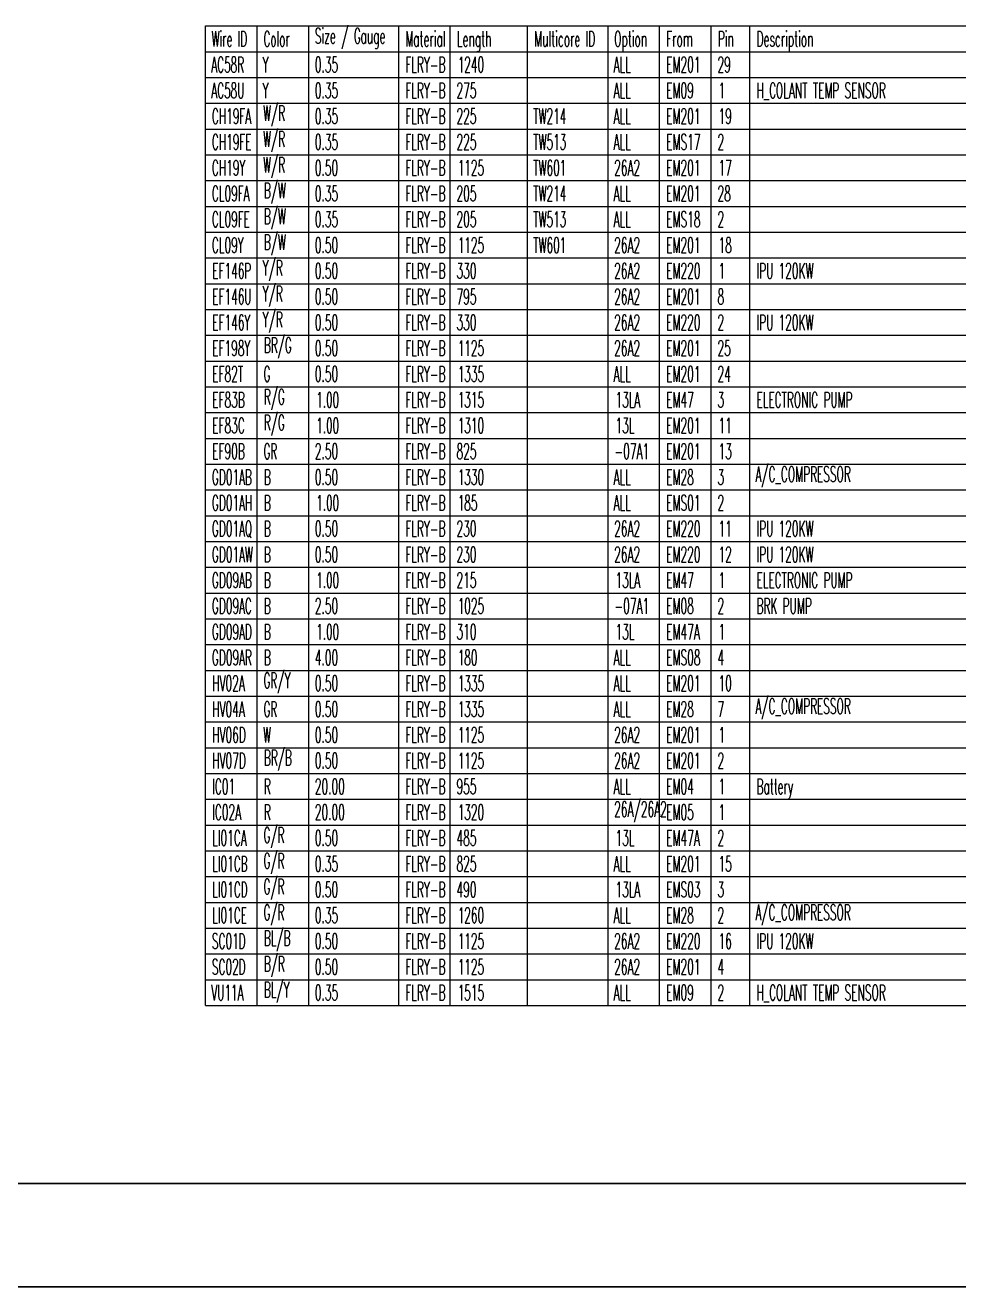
# Model space of a CAD drawing. Header units: inches. Extents: x 47316 to 59086, y 3141 to 11743.
# Drawn here: x 50552 to 50733, y 10740.2 to 10984.9 of the extents above; entities that cross this region are included whole.
import ezdxf

# ---------------------------------------------------------------- set-up
doc = ezdxf.new("R2010")
doc.units = ezdxf.units.IN
doc.header["$MEASUREMENT"] = 0
doc.styles.add('样式 100', font='SimSun.ttf', dxfattribs={"width": 0.7, "height": 3.5})

msp = doc.modelspace()

# ---------------------------------------------------------------- linework, layer by layer
at = {"color": 102, "linetype": 'Continuous', "lineweight": 15}
for p, q in [((50586.95, 10794.79), (50586.95, 10984.79)), ((50586.95, 10984.79), (50913.8, 10984.79)), ((50596.95, 10794.79), (50596.95, 10984.79)), ((50606.95, 10794.79), (50606.95, 10984.79)), ((50624.42, 10794.79), (50624.42, 10984.79)), ((50634.42, 10794.79), (50634.42, 10984.79)), ((50649.42, 10794.79), (50649.42, 10984.79)), ((50665.02, 10794.79), (50665.02, 10984.79)), ((50675.02, 10794.79), (50675.02, 10984.79)), ((50685.02, 10794.79), (50685.02, 10984.79)), ((50692.52, 10794.79), (50692.52, 10984.79)), ((50586.95, 10979.79), (50913.8, 10979.79)), ((50586.95, 10974.79), (50913.8, 10974.79)), ((50586.95, 10969.79), (50913.8, 10969.79)), ((50586.95, 10964.79), (50913.8, 10964.79)), ((50586.95, 10959.79), (50913.8, 10959.79)), ((50586.95, 10954.79), (50913.8, 10954.79)), ((50586.95, 10949.79), (50913.8, 10949.79)), ((50586.95, 10944.79), (50913.8, 10944.79)), ((50586.95, 10939.79), (50913.8, 10939.79)), ((50586.95, 10934.79), (50913.8, 10934.79)), ((50586.95, 10929.79), (50913.8, 10929.79)), ((50586.95, 10924.79), (50913.8, 10924.79)), ((50586.95, 10919.79), (50913.8, 10919.79)), ((50586.95, 10914.79), (50913.8, 10914.79)), ((50586.95, 10909.79), (50913.8, 10909.79)), ((50586.95, 10904.79), (50913.8, 10904.79)), ((50586.95, 10899.79), (50913.8, 10899.79)), ((50586.95, 10894.79), (50913.8, 10894.79)), ((50586.95, 10889.79), (50913.8, 10889.79)), ((50586.95, 10884.79), (50913.8, 10884.79)), ((50586.95, 10879.79), (50913.8, 10879.79)), ((50586.95, 10874.79), (50913.8, 10874.79)), ((50586.95, 10869.79), (50913.8, 10869.79)), ((50586.95, 10864.79), (50913.8, 10864.79)), ((50586.95, 10859.79), (50913.8, 10859.79)), ((50586.95, 10854.79), (50913.8, 10854.79)), ((50586.95, 10849.79), (50913.8, 10849.79)), ((50586.95, 10844.79), (50913.8, 10844.79)), ((50586.95, 10839.79), (50913.8, 10839.79)), ((50586.95, 10834.79), (50913.8, 10834.79)), ((50586.95, 10829.79), (50913.8, 10829.79)), ((50586.95, 10824.79), (50913.8, 10824.79)), ((50586.95, 10819.79), (50913.8, 10819.79)), ((50586.95, 10814.79), (50913.8, 10814.79)), ((50586.95, 10809.79), (50913.8, 10809.79)), ((50586.95, 10804.79), (50913.8, 10804.79)), ((50586.95, 10799.79), (50913.8, 10799.79)), ((50586.95, 10794.79), (50913.8, 10794.79))]:
    msp.add_line(p, q, dxfattribs=at)
at = {"color": 0, "lineweight": -3}
for p, q in [((50267.93, 10760.24), (52010.93, 10760.24)), ((50247.93, 10740.24), (52030.93, 10740.24))]:
    msp.add_line(p, q, dxfattribs=at)

# ---------------------------------------------------------------- texts
at = {"color": 140, "linetype": 'Continuous', "lineweight": 15, "char_height": 3, "attachment_point": 1, "style": '样式 100'}
for s, insert, width in [('\\Fromans.shx;\\W0.5000000000;\\T1.0000000000;\\o\\lSize / Gauge', (50608.16, 10984.36), 15.9286), ('\\Fromans.shx;\\W0.5000000000;\\T1.0000000000;\\o\\lWire ID', (50588.09, 10983.79), 8.0714), ('\\Fromans.shx;\\W0.5000000000;\\T1.0000000000;\\o\\lColor', (50598.16, 10983.79), 5.7143), ('\\Fromans.shx;\\W0.5000000000;\\T1.0000000000;\\o\\lMaterial', (50625.7, 10983.79), 8.6429), ('\\Fromans.shx;\\W0.5000000000;\\T1.0000000000;\\o\\lLength', (50635.7, 10983.79), 7.4286), ('\\Fromans.shx;\\W0.5000000000;\\T1.0000000000;\\o\\lMulticore ID', (50650.7, 10983.79), 13.5), ('\\Fromans.shx;\\W0.5000000000;\\T1.0000000000;\\o\\lOption', (50666.23, 10983.79), 7.0714), ('\\Fromans.shx;\\W0.5000000000;\\T1.0000000000;\\o\\lFrom', (50676.3, 10983.79), 5.7143), ('\\Fromans.shx;\\W0.5000000000;\\T1.0000000000;\\o\\lPin', (50686.3, 10983.79), 3.4286), ('\\Fromans.shx;\\W0.5000000000;\\T1.0000000000;\\o\\lDescription', (50693.8, 10983.79), 12.2857)]:
    msp.add_mtext(s, dxfattribs=dict(at, insert=insert, width=width))
at = {"color": 7, "linetype": 'Continuous', "lineweight": 15, "char_height": 3, "attachment_point": 1, "style": '样式 100'}
for s, insert, width in [('\\Fromans.shx;\\W0.5000000000;\\T1.0000000000;\\o\\lAC58R', (50588.02, 10978.79), 7.1429), ('\\Fromans.shx;\\W0.5000000000;\\T1.0000000000;\\o\\lY', (50598.02, 10978.79), 1.2857), ('\\Fromans.shx;\\W0.5000000000;\\T1.0000000000;\\o\\l0.35', (50608.16, 10978.79), 5), ('\\Fromans.shx;\\W0.5000000000;\\T1.0000000000;\\o\\lFLRY-B', (50625.7, 10978.79), 8.6429), ('\\Fromans.shx;\\W0.5000000000;\\T1.0000000000;\\o\\l1240', (50635.85, 10978.79), 5.7143), ('\\Fromans.shx;\\W0.5000000000;\\T1.0000000000;\\o\\lALL', (50666.09, 10978.79), 3.7143), ('\\Fromans.shx;\\W0.5000000000;\\T1.0000000000;\\o\\lEM201', (50676.3, 10978.79), 7.3571), ('\\Fromans.shx;\\W0.5000000000;\\T1.0000000000;\\o\\l29', (50686.23, 10978.79), 2.8571), ('\\Fromans.shx;\\W0.5000000000;\\T1.0000000000;\\o\\lAC58U', (50588.02, 10973.79), 7.2143), ('\\Fromans.shx;\\W0.5000000000;\\T1.0000000000;\\o\\lY', (50598.02, 10973.79), 1.2857), ('\\Fromans.shx;\\W0.5000000000;\\T1.0000000000;\\o\\l0.35', (50608.16, 10973.79), 5), ('\\Fromans.shx;\\W0.5000000000;\\T1.0000000000;\\o\\lFLRY-B', (50625.7, 10973.79), 8.6429), ('\\Fromans.shx;\\W0.5000000000;\\T1.0000000000;\\o\\l275', (50635.63, 10973.79), 4.2857), ('\\Fromans.shx;\\W0.5000000000;\\T1.0000000000;\\o\\lALL', (50666.09, 10973.79), 3.7143), ('\\Fromans.shx;\\W0.5000000000;\\T1.0000000000;\\o\\lEM09', (50676.3, 10973.79), 5.9286), ('\\Fromans.shx;\\W0.5000000000;\\T1.0000000000;\\o\\l1', (50686.45, 10973.79), 1.4286), ('\\Fromans.shx;\\W0.5000000000;\\T1.0000000000;\\o\\lH_COLANT TEMP SENSOR', (50693.8, 10973.79), 29.1429), ('\\Fromans.shx;\\W0.5000000000;\\T1.0000000000;\\o\\lW/R', (50598.09, 10969.36), 4.7857), ('\\Fromans.shx;\\W0.5000000000;\\T1.0000000000;\\o\\lCH19FA', (50588.16, 10968.79), 8.5), ('\\Fromans.shx;\\W0.5000000000;\\T1.0000000000;\\o\\l0.35', (50608.16, 10968.79), 5), ('\\Fromans.shx;\\W0.5000000000;\\T1.0000000000;\\o\\lFLRY-B', (50625.7, 10968.79), 8.6429), ('\\Fromans.shx;\\W0.5000000000;\\T1.0000000000;\\o\\l225', (50635.63, 10968.79), 4.2857), ('\\Fromans.shx;\\W0.5000000000;\\T1.0000000000;\\o\\lTW214', (50650.49, 10968.79), 7.1429), ('\\Fromans.shx;\\W0.5000000000;\\T1.0000000000;\\o\\lALL', (50666.09, 10968.79), 3.7143), ('\\Fromans.shx;\\W0.5000000000;\\T1.0000000000;\\o\\lEM201', (50676.3, 10968.79), 7.3571), ('\\Fromans.shx;\\W0.5000000000;\\T1.0000000000;\\o\\l19', (50686.45, 10968.79), 2.8571), ('\\Fromans.shx;\\W0.5000000000;\\T1.0000000000;\\o\\lW/R', (50598.09, 10964.36), 4.7857), ('\\Fromans.shx;\\W0.5000000000;\\T1.0000000000;\\o\\lCH19FE', (50588.16, 10963.79), 8.5714), ('\\Fromans.shx;\\W0.5000000000;\\T1.0000000000;\\o\\l0.35', (50608.16, 10963.79), 5), ('\\Fromans.shx;\\W0.5000000000;\\T1.0000000000;\\o\\lFLRY-B', (50625.7, 10963.79), 8.6429), ('\\Fromans.shx;\\W0.5000000000;\\T1.0000000000;\\o\\l225', (50635.63, 10963.79), 4.2857), ('\\Fromans.shx;\\W0.5000000000;\\T1.0000000000;\\o\\lTW513', (50650.49, 10963.79), 7.1429), ('\\Fromans.shx;\\W0.5000000000;\\T1.0000000000;\\o\\lALL', (50666.09, 10963.79), 3.7143), ('\\Fromans.shx;\\W0.5000000000;\\T1.0000000000;\\o\\lEMS17', (50676.3, 10963.79), 7.3571), ('\\Fromans.shx;\\W0.5000000000;\\T1.0000000000;\\o\\l2', (50686.23, 10963.79), 1.4286), ('\\Fromans.shx;\\W0.5000000000;\\T1.0000000000;\\o\\lW/R', (50598.09, 10959.36), 4.7857), ('\\Fromans.shx;\\W0.5000000000;\\T1.0000000000;\\o\\lCH19Y', (50588.16, 10958.79), 7.2143), ('\\Fromans.shx;\\W0.5000000000;\\T1.0000000000;\\o\\l0.50', (50608.16, 10958.79), 5), ('\\Fromans.shx;\\W0.5000000000;\\T1.0000000000;\\o\\lFLRY-B', (50625.7, 10958.79), 8.6429), ('\\Fromans.shx;\\W0.5000000000;\\T1.0000000000;\\o\\l1125', (50635.85, 10958.79), 5.7143), ('\\Fromans.shx;\\W0.5000000000;\\T1.0000000000;\\o\\lTW601', (50650.49, 10958.79), 7.1429), ('\\Fromans.shx;\\W0.5000000000;\\T1.0000000000;\\o\\l26A2', (50666.23, 10958.79), 5.5714), ('\\Fromans.shx;\\W0.5000000000;\\T1.0000000000;\\o\\lEM201', (50676.3, 10958.79), 7.3571), ('\\Fromans.shx;\\W0.5000000000;\\T1.0000000000;\\o\\l17', (50686.45, 10958.79), 2.8571), ('\\Fromans.shx;\\W0.5000000000;\\T1.0000000000;\\o\\lCL09FA', (50588.16, 10953.79), 8.1429), ('\\Fromans.shx;\\W0.5000000000;\\T1.0000000000;\\o\\lB/W', (50598.23, 10954.36), 4.7857), ('\\Fromans.shx;\\W0.5000000000;\\T1.0000000000;\\o\\l0.35', (50608.16, 10953.79), 5), ('\\Fromans.shx;\\W0.5000000000;\\T1.0000000000;\\o\\lFLRY-B', (50625.7, 10953.79), 8.6429), ('\\Fromans.shx;\\W0.5000000000;\\T1.0000000000;\\o\\l205', (50635.63, 10953.79), 4.2857), ('\\Fromans.shx;\\W0.5000000000;\\T1.0000000000;\\o\\lTW214', (50650.49, 10953.79), 7.1429), ('\\Fromans.shx;\\W0.5000000000;\\T1.0000000000;\\o\\lALL', (50666.09, 10953.79), 3.7143), ('\\Fromans.shx;\\W0.5000000000;\\T1.0000000000;\\o\\lEM201', (50676.3, 10953.79), 7.3571), ('\\Fromans.shx;\\W0.5000000000;\\T1.0000000000;\\o\\l28', (50686.23, 10953.79), 2.8571), ('\\Fromans.shx;\\W0.5000000000;\\T1.0000000000;\\o\\lCL09FE', (50588.16, 10948.79), 8.2143), ('\\Fromans.shx;\\W0.5000000000;\\T1.0000000000;\\o\\lB/W', (50598.23, 10949.36), 4.7857), ('\\Fromans.shx;\\W0.5000000000;\\T1.0000000000;\\o\\l0.35', (50608.16, 10948.79), 5), ('\\Fromans.shx;\\W0.5000000000;\\T1.0000000000;\\o\\lFLRY-B', (50625.7, 10948.79), 8.6429), ('\\Fromans.shx;\\W0.5000000000;\\T1.0000000000;\\o\\l205', (50635.63, 10948.79), 4.2857), ('\\Fromans.shx;\\W0.5000000000;\\T1.0000000000;\\o\\lTW513', (50650.49, 10948.79), 7.1429), ('\\Fromans.shx;\\W0.5000000000;\\T1.0000000000;\\o\\lALL', (50666.09, 10948.79), 3.7143), ('\\Fromans.shx;\\W0.5000000000;\\T1.0000000000;\\o\\lEMS18', (50676.3, 10948.79), 7.3571), ('\\Fromans.shx;\\W0.5000000000;\\T1.0000000000;\\o\\l2', (50686.23, 10948.79), 1.4286), ('\\Fromans.shx;\\W0.5000000000;\\T1.0000000000;\\o\\lCL09Y', (50588.16, 10943.79), 6.8571), ('\\Fromans.shx;\\W0.5000000000;\\T1.0000000000;\\o\\lB/W', (50598.23, 10944.36), 4.7857), ('\\Fromans.shx;\\W0.5000000000;\\T1.0000000000;\\o\\l0.50', (50608.16, 10943.79), 5), ('\\Fromans.shx;\\W0.5000000000;\\T1.0000000000;\\o\\lFLRY-B', (50625.7, 10943.79), 8.6429), ('\\Fromans.shx;\\W0.5000000000;\\T1.0000000000;\\o\\l1125', (50635.85, 10943.79), 5.7143), ('\\Fromans.shx;\\W0.5000000000;\\T1.0000000000;\\o\\lTW601', (50650.49, 10943.79), 7.1429), ('\\Fromans.shx;\\W0.5000000000;\\T1.0000000000;\\o\\l26A2', (50666.23, 10943.79), 5.5714), ('\\Fromans.shx;\\W0.5000000000;\\T1.0000000000;\\o\\lEM201', (50676.3, 10943.79), 7.3571), ('\\Fromans.shx;\\W0.5000000000;\\T1.0000000000;\\o\\l18', (50686.45, 10943.79), 2.8571), ('\\Fromans.shx;\\W0.5000000000;\\T1.0000000000;\\o\\lEF146P', (50588.23, 10938.79), 8.4286), ('\\Fromans.shx;\\W0.5000000000;\\T1.0000000000;\\o\\lY/R', (50598.02, 10939.36), 4.3571), ('\\Fromans.shx;\\W0.5000000000;\\T1.0000000000;\\o\\l0.50', (50608.16, 10938.79), 5), ('\\Fromans.shx;\\W0.5000000000;\\T1.0000000000;\\o\\lFLRY-B', (50625.7, 10938.79), 8.6429), ('\\Fromans.shx;\\W0.5000000000;\\T1.0000000000;\\o\\l330', (50635.63, 10938.79), 4.2857), ('\\Fromans.shx;\\W0.5000000000;\\T1.0000000000;\\o\\l26A2', (50666.23, 10938.79), 5.5714), ('\\Fromans.shx;\\W0.5000000000;\\T1.0000000000;\\o\\lEM220', (50676.3, 10938.79), 7.3571), ('\\Fromans.shx;\\W0.5000000000;\\T1.0000000000;\\o\\l1', (50686.45, 10938.79), 1.4286), ('\\Fromans.shx;\\W0.5000000000;\\T1.0000000000;\\o\\lIPU 120KW', (50693.8, 10938.79), 12.6429), ('\\Fromans.shx;\\W0.5000000000;\\T1.0000000000;\\o\\lEF146U', (50588.23, 10933.79), 8.5), ('\\Fromans.shx;\\W0.5000000000;\\T1.0000000000;\\o\\lY/R', (50598.02, 10934.36), 4.3571), ('\\Fromans.shx;\\W0.5000000000;\\T1.0000000000;\\o\\l0.50', (50608.16, 10933.79), 5), ('\\Fromans.shx;\\W0.5000000000;\\T1.0000000000;\\o\\lFLRY-B', (50625.7, 10933.79), 8.6429), ('\\Fromans.shx;\\W0.5000000000;\\T1.0000000000;\\o\\l795', (50635.63, 10933.79), 4.2857), ('\\Fromans.shx;\\W0.5000000000;\\T1.0000000000;\\o\\l26A2', (50666.23, 10933.79), 5.5714), ('\\Fromans.shx;\\W0.5000000000;\\T1.0000000000;\\o\\lEM201', (50676.3, 10933.79), 7.3571), ('\\Fromans.shx;\\W0.5000000000;\\T1.0000000000;\\o\\l8', (50686.23, 10933.79), 1.4286), ('\\Fromans.shx;\\W0.5000000000;\\T1.0000000000;\\o\\lEF146Y', (50588.23, 10928.79), 8.2143), ('\\Fromans.shx;\\W0.5000000000;\\T1.0000000000;\\o\\lY/R', (50598.02, 10929.36), 4.3571), ('\\Fromans.shx;\\W0.5000000000;\\T1.0000000000;\\o\\l0.50', (50608.16, 10928.79), 5), ('\\Fromans.shx;\\W0.5000000000;\\T1.0000000000;\\o\\lFLRY-B', (50625.7, 10928.79), 8.6429), ('\\Fromans.shx;\\W0.5000000000;\\T1.0000000000;\\o\\l330', (50635.63, 10928.79), 4.2857), ('\\Fromans.shx;\\W0.5000000000;\\T1.0000000000;\\o\\l26A2', (50666.23, 10928.79), 5.5714), ('\\Fromans.shx;\\W0.5000000000;\\T1.0000000000;\\o\\lEM220', (50676.3, 10928.79), 7.3571), ('\\Fromans.shx;\\W0.5000000000;\\T1.0000000000;\\o\\l2', (50686.23, 10928.79), 1.4286), ('\\Fromans.shx;\\W0.5000000000;\\T1.0000000000;\\o\\lIPU 120KW', (50693.8, 10928.79), 12.6429), ('\\Fromans.shx;\\W0.5000000000;\\T1.0000000000;\\o\\lEF198Y', (50588.23, 10923.79), 8.2143), ('\\Fromans.shx;\\W0.5000000000;\\T1.0000000000;\\o\\lBR/G', (50598.23, 10924.36), 6.0714), ('\\Fromans.shx;\\W0.5000000000;\\T1.0000000000;\\o\\l0.50', (50608.16, 10923.79), 5), ('\\Fromans.shx;\\W0.5000000000;\\T1.0000000000;\\o\\lFLRY-B', (50625.7, 10923.79), 8.6429), ('\\Fromans.shx;\\W0.5000000000;\\T1.0000000000;\\o\\l1125', (50635.85, 10923.79), 5.7143), ('\\Fromans.shx;\\W0.5000000000;\\T1.0000000000;\\o\\l26A2', (50666.23, 10923.79), 5.5714), ('\\Fromans.shx;\\W0.5000000000;\\T1.0000000000;\\o\\lEM201', (50676.3, 10923.79), 7.3571), ('\\Fromans.shx;\\W0.5000000000;\\T1.0000000000;\\o\\l25', (50686.23, 10923.79), 2.8571), ('\\Fromans.shx;\\W0.5000000000;\\T1.0000000000;\\o\\lEF82T', (50588.23, 10918.79), 6.6429), ('\\Fromans.shx;\\W0.5000000000;\\T1.0000000000;\\o\\lG', (50598.16, 10918.79), 1.5), ('\\Fromans.shx;\\W0.5000000000;\\T1.0000000000;\\o\\l0.50', (50608.16, 10918.79), 5), ('\\Fromans.shx;\\W0.5000000000;\\T1.0000000000;\\o\\lFLRY-B', (50625.7, 10918.79), 8.6429), ('\\Fromans.shx;\\W0.5000000000;\\T1.0000000000;\\o\\l1335', (50635.85, 10918.79), 5.7143), ('\\Fromans.shx;\\W0.5000000000;\\T1.0000000000;\\o\\lALL', (50666.09, 10918.79), 3.7143), ('\\Fromans.shx;\\W0.5000000000;\\T1.0000000000;\\o\\lEM201', (50676.3, 10918.79), 7.3571), ('\\Fromans.shx;\\W0.5000000000;\\T1.0000000000;\\o\\l24', (50686.23, 10918.79), 2.8571), ('\\Fromans.shx;\\W0.5000000000;\\T1.0000000000;\\o\\lEF83B', (50588.23, 10913.79), 7), ('\\Fromans.shx;\\W0.5000000000;\\T1.0000000000;\\o\\lR/G', (50598.23, 10914.36), 4.5714), ('\\Fromans.shx;\\W0.5000000000;\\T1.0000000000;\\o\\l1.00', (50608.38, 10913.79), 5), ('\\Fromans.shx;\\W0.5000000000;\\T1.0000000000;\\o\\lFLRY-B', (50625.7, 10913.79), 8.6429), ('\\Fromans.shx;\\W0.5000000000;\\T1.0000000000;\\o\\l1315', (50635.85, 10913.79), 5.7143), ('\\Fromans.shx;\\W0.5000000000;\\T1.0000000000;\\o\\l13LA', (50666.45, 10913.79), 5.3571), ('\\Fromans.shx;\\W0.5000000000;\\T1.0000000000;\\o\\lEM47', (50676.3, 10913.79), 5.9286), ('\\Fromans.shx;\\W0.5000000000;\\T1.0000000000;\\o\\l3', (50686.23, 10913.79), 1.4286), ('\\Fromans.shx;\\W0.5000000000;\\T1.0000000000;\\o\\lELECTRONIC PUMP', (50693.8, 10913.79), 21.0714), ('\\Fromans.shx;\\W0.5000000000;\\T1.0000000000;\\o\\lEF83C', (50588.23, 10908.79), 7), ('\\Fromans.shx;\\W0.5000000000;\\T1.0000000000;\\o\\lR/G', (50598.23, 10909.36), 4.5714), ('\\Fromans.shx;\\W0.5000000000;\\T1.0000000000;\\o\\l1.00', (50608.38, 10908.79), 5), ('\\Fromans.shx;\\W0.5000000000;\\T1.0000000000;\\o\\lFLRY-B', (50625.7, 10908.79), 8.6429), ('\\Fromans.shx;\\W0.5000000000;\\T1.0000000000;\\o\\l1310', (50635.85, 10908.79), 5.7143), ('\\Fromans.shx;\\W0.5000000000;\\T1.0000000000;\\o\\l13L', (50666.45, 10908.79), 4.0714), ('\\Fromans.shx;\\W0.5000000000;\\T1.0000000000;\\o\\lEM201', (50676.3, 10908.79), 7.3571), ('\\Fromans.shx;\\W0.5000000000;\\T1.0000000000;\\o\\l11', (50686.45, 10908.79), 2.8571), ('\\Fromans.shx;\\W0.5000000000;\\T1.0000000000;\\o\\lEF90B', (50588.23, 10903.79), 7), ('\\Fromans.shx;\\W0.5000000000;\\T1.0000000000;\\o\\lGR', (50598.16, 10903.79), 3), ('\\Fromans.shx;\\W0.5000000000;\\T1.0000000000;\\o\\l2.50', (50608.16, 10903.79), 5), ('\\Fromans.shx;\\W0.5000000000;\\T1.0000000000;\\o\\lFLRY-B', (50625.7, 10903.79), 8.6429), ('\\Fromans.shx;\\W0.5000000000;\\T1.0000000000;\\o\\l825', (50635.63, 10903.79), 4.2857), ('\\Fromans.shx;\\W0.5000000000;\\T1.0000000000;\\o\\l-07A1', (50666.3, 10903.79), 7.4286), ('\\Fromans.shx;\\W0.5000000000;\\T1.0000000000;\\o\\lEM201', (50676.3, 10903.79), 7.3571), ('\\Fromans.shx;\\W0.5000000000;\\T1.0000000000;\\o\\l13', (50686.45, 10903.79), 2.8571), ('\\Fromans.shx;\\W0.5000000000;\\T1.0000000000;\\o\\lGD01AB', (50588.16, 10898.79), 8.6429), ('\\Fromans.shx;\\W0.5000000000;\\T1.0000000000;\\o\\lB', (50598.23, 10898.79), 1.5), ('\\Fromans.shx;\\W0.5000000000;\\T1.0000000000;\\o\\l0.50', (50608.16, 10898.79), 5), ('\\Fromans.shx;\\W0.5000000000;\\T1.0000000000;\\o\\lFLRY-B', (50625.7, 10898.79), 8.6429), ('\\Fromans.shx;\\W0.5000000000;\\T1.0000000000;\\o\\l1330', (50635.85, 10898.79), 5.7143), ('\\Fromans.shx;\\W0.5000000000;\\T1.0000000000;\\o\\lALL', (50666.09, 10898.79), 3.7143), ('\\Fromans.shx;\\W0.5000000000;\\T1.0000000000;\\o\\lEM28', (50676.3, 10898.79), 5.9286), ('\\Fromans.shx;\\W0.5000000000;\\T1.0000000000;\\o\\l3', (50686.23, 10898.79), 1.4286), ('\\Fromans.shx;\\W0.5000000000;\\T1.0000000000;\\o\\lA/C_COMPRESSOR', (50693.59, 10899.36), 21.1429), ('\\Fromans.shx;\\W0.5000000000;\\T1.0000000000;\\o\\lGD01AH', (50588.16, 10893.79), 8.7143), ('\\Fromans.shx;\\W0.5000000000;\\T1.0000000000;\\o\\lB', (50598.23, 10893.79), 1.5), ('\\Fromans.shx;\\W0.5000000000;\\T1.0000000000;\\o\\l1.00', (50608.38, 10893.79), 5), ('\\Fromans.shx;\\W0.5000000000;\\T1.0000000000;\\o\\lFLRY-B', (50625.7, 10893.79), 8.6429), ('\\Fromans.shx;\\W0.5000000000;\\T1.0000000000;\\o\\l185', (50635.85, 10893.79), 4.2857), ('\\Fromans.shx;\\W0.5000000000;\\T1.0000000000;\\o\\lALL', (50666.09, 10893.79), 3.7143), ('\\Fromans.shx;\\W0.5000000000;\\T1.0000000000;\\o\\lEMS01', (50676.3, 10893.79), 7.3571), ('\\Fromans.shx;\\W0.5000000000;\\T1.0000000000;\\o\\l2', (50686.23, 10893.79), 1.4286), ('\\Fromans.shx;\\W0.5000000000;\\T1.0000000000;\\o\\lGD01AQ', (50588.16, 10888.79), 8.7143), ('\\Fromans.shx;\\W0.5000000000;\\T1.0000000000;\\o\\lB', (50598.23, 10888.79), 1.5), ('\\Fromans.shx;\\W0.5000000000;\\T1.0000000000;\\o\\l0.50', (50608.16, 10888.79), 5), ('\\Fromans.shx;\\W0.5000000000;\\T1.0000000000;\\o\\lFLRY-B', (50625.7, 10888.79), 8.6429), ('\\Fromans.shx;\\W0.5000000000;\\T1.0000000000;\\o\\l230', (50635.63, 10888.79), 4.2857), ('\\Fromans.shx;\\W0.5000000000;\\T1.0000000000;\\o\\l26A2', (50666.23, 10888.79), 5.5714), ('\\Fromans.shx;\\W0.5000000000;\\T1.0000000000;\\o\\lEM220', (50676.3, 10888.79), 7.3571), ('\\Fromans.shx;\\W0.5000000000;\\T1.0000000000;\\o\\l11', (50686.45, 10888.79), 2.8571), ('\\Fromans.shx;\\W0.5000000000;\\T1.0000000000;\\o\\lIPU 120KW', (50693.8, 10888.79), 12.6429), ('\\Fromans.shx;\\W0.5000000000;\\T1.0000000000;\\o\\lGD01AW', (50588.16, 10883.79), 8.8571), ('\\Fromans.shx;\\W0.5000000000;\\T1.0000000000;\\o\\lB', (50598.23, 10883.79), 1.5), ('\\Fromans.shx;\\W0.5000000000;\\T1.0000000000;\\o\\l0.50', (50608.16, 10883.79), 5), ('\\Fromans.shx;\\W0.5000000000;\\T1.0000000000;\\o\\lFLRY-B', (50625.7, 10883.79), 8.6429), ('\\Fromans.shx;\\W0.5000000000;\\T1.0000000000;\\o\\l230', (50635.63, 10883.79), 4.2857), ('\\Fromans.shx;\\W0.5000000000;\\T1.0000000000;\\o\\l26A2', (50666.23, 10883.79), 5.5714), ('\\Fromans.shx;\\W0.5000000000;\\T1.0000000000;\\o\\lEM220', (50676.3, 10883.79), 7.3571), ('\\Fromans.shx;\\W0.5000000000;\\T1.0000000000;\\o\\l12', (50686.45, 10883.79), 2.8571), ('\\Fromans.shx;\\W0.5000000000;\\T1.0000000000;\\o\\lIPU 120KW', (50693.8, 10883.79), 12.6429), ('\\Fromans.shx;\\W0.5000000000;\\T1.0000000000;\\o\\lGD09AB', (50588.16, 10878.79), 8.6429), ('\\Fromans.shx;\\W0.5000000000;\\T1.0000000000;\\o\\lB', (50598.23, 10878.79), 1.5), ('\\Fromans.shx;\\W0.5000000000;\\T1.0000000000;\\o\\l1.00', (50608.38, 10878.79), 5), ('\\Fromans.shx;\\W0.5000000000;\\T1.0000000000;\\o\\lFLRY-B', (50625.7, 10878.79), 8.6429), ('\\Fromans.shx;\\W0.5000000000;\\T1.0000000000;\\o\\l215', (50635.63, 10878.79), 4.2857), ('\\Fromans.shx;\\W0.5000000000;\\T1.0000000000;\\o\\l13LA', (50666.45, 10878.79), 5.3571), ('\\Fromans.shx;\\W0.5000000000;\\T1.0000000000;\\o\\lEM47', (50676.3, 10878.79), 5.9286), ('\\Fromans.shx;\\W0.5000000000;\\T1.0000000000;\\o\\l1', (50686.45, 10878.79), 1.4286), ('\\Fromans.shx;\\W0.5000000000;\\T1.0000000000;\\o\\lELECTRONIC PUMP', (50693.8, 10878.79), 21.0714), ('\\Fromans.shx;\\W0.5000000000;\\T1.0000000000;\\o\\lGD09AC', (50588.16, 10873.79), 8.6429), ('\\Fromans.shx;\\W0.5000000000;\\T1.0000000000;\\o\\lB', (50598.23, 10873.79), 1.5), ('\\Fromans.shx;\\W0.5000000000;\\T1.0000000000;\\o\\l2.50', (50608.16, 10873.79), 5), ('\\Fromans.shx;\\W0.5000000000;\\T1.0000000000;\\o\\lFLRY-B', (50625.7, 10873.79), 8.6429), ('\\Fromans.shx;\\W0.5000000000;\\T1.0000000000;\\o\\l1025', (50635.85, 10873.79), 5.7143), ('\\Fromans.shx;\\W0.5000000000;\\T1.0000000000;\\o\\l-07A1', (50666.3, 10873.79), 7.4286), ('\\Fromans.shx;\\W0.5000000000;\\T1.0000000000;\\o\\lEM08', (50676.3, 10873.79), 5.9286), ('\\Fromans.shx;\\W0.5000000000;\\T1.0000000000;\\o\\l2', (50686.23, 10873.79), 1.4286), ('\\Fromans.shx;\\W0.5000000000;\\T1.0000000000;\\o\\lBRK PUMP', (50693.8, 10873.79), 12.2857), ('\\Fromans.shx;\\W0.5000000000;\\T1.0000000000;\\o\\lGD09AD', (50588.16, 10868.79), 8.6429), ('\\Fromans.shx;\\W0.5000000000;\\T1.0000000000;\\o\\lB', (50598.23, 10868.79), 1.5), ('\\Fromans.shx;\\W0.5000000000;\\T1.0000000000;\\o\\l1.00', (50608.38, 10868.79), 5), ('\\Fromans.shx;\\W0.5000000000;\\T1.0000000000;\\o\\lFLRY-B', (50625.7, 10868.79), 8.6429), ('\\Fromans.shx;\\W0.5000000000;\\T1.0000000000;\\o\\l310', (50635.63, 10868.79), 4.2857), ('\\Fromans.shx;\\W0.5000000000;\\T1.0000000000;\\o\\l13L', (50666.45, 10868.79), 4.0714), ('\\Fromans.shx;\\W0.5000000000;\\T1.0000000000;\\o\\lEM47A', (50676.3, 10868.79), 7.2143), ('\\Fromans.shx;\\W0.5000000000;\\T1.0000000000;\\o\\l1', (50686.45, 10868.79), 1.4286), ('\\Fromans.shx;\\W0.5000000000;\\T1.0000000000;\\o\\lGD09AR', (50588.16, 10863.79), 8.6429), ('\\Fromans.shx;\\W0.5000000000;\\T1.0000000000;\\o\\lB', (50598.23, 10863.79), 1.5), ('\\Fromans.shx;\\W0.5000000000;\\T1.0000000000;\\o\\l4.00', (50608.16, 10863.79), 5), ('\\Fromans.shx;\\W0.5000000000;\\T1.0000000000;\\o\\lFLRY-B', (50625.7, 10863.79), 8.6429), ('\\Fromans.shx;\\W0.5000000000;\\T1.0000000000;\\o\\l180', (50635.85, 10863.79), 4.2857), ('\\Fromans.shx;\\W0.5000000000;\\T1.0000000000;\\o\\lALL', (50666.09, 10863.79), 3.7143), ('\\Fromans.shx;\\W0.5000000000;\\T1.0000000000;\\o\\lEMS08', (50676.3, 10863.79), 7.3571), ('\\Fromans.shx;\\W0.5000000000;\\T1.0000000000;\\o\\l4', (50686.23, 10863.79), 1.4286), ('\\Fromans.shx;\\W0.5000000000;\\T1.0000000000;\\o\\lGR/Y', (50598.16, 10859.36), 5.8571), ('\\Fromans.shx;\\W0.5000000000;\\T1.0000000000;\\o\\lHV02A', (50588.23, 10858.79), 7), ('\\Fromans.shx;\\W0.5000000000;\\T1.0000000000;\\o\\l0.50', (50608.16, 10858.79), 5), ('\\Fromans.shx;\\W0.5000000000;\\T1.0000000000;\\o\\lFLRY-B', (50625.7, 10858.79), 8.6429), ('\\Fromans.shx;\\W0.5000000000;\\T1.0000000000;\\o\\l1335', (50635.85, 10858.79), 5.7143), ('\\Fromans.shx;\\W0.5000000000;\\T1.0000000000;\\o\\lALL', (50666.09, 10858.79), 3.7143), ('\\Fromans.shx;\\W0.5000000000;\\T1.0000000000;\\o\\lEM201', (50676.3, 10858.79), 7.3571), ('\\Fromans.shx;\\W0.5000000000;\\T1.0000000000;\\o\\l10', (50686.45, 10858.79), 2.8571), ('\\Fromans.shx;\\W0.5000000000;\\T1.0000000000;\\o\\lA/C_COMPRESSOR', (50693.59, 10854.36), 21.1429), ('\\Fromans.shx;\\W0.5000000000;\\T1.0000000000;\\o\\lHV04A', (50588.23, 10853.79), 7), ('\\Fromans.shx;\\W0.5000000000;\\T1.0000000000;\\o\\lGR', (50598.16, 10853.79), 3), ('\\Fromans.shx;\\W0.5000000000;\\T1.0000000000;\\o\\l0.50', (50608.16, 10853.79), 5), ('\\Fromans.shx;\\W0.5000000000;\\T1.0000000000;\\o\\lFLRY-B', (50625.7, 10853.79), 8.6429), ('\\Fromans.shx;\\W0.5000000000;\\T1.0000000000;\\o\\l1335', (50635.85, 10853.79), 5.7143), ('\\Fromans.shx;\\W0.5000000000;\\T1.0000000000;\\o\\lALL', (50666.09, 10853.79), 3.7143), ('\\Fromans.shx;\\W0.5000000000;\\T1.0000000000;\\o\\lEM28', (50676.3, 10853.79), 5.9286), ('\\Fromans.shx;\\W0.5000000000;\\T1.0000000000;\\o\\l7', (50686.23, 10853.79), 1.4286), ('\\Fromans.shx;\\W0.5000000000;\\T1.0000000000;\\o\\lHV06D', (50588.23, 10848.79), 7.2143), ('\\Fromans.shx;\\W0.5000000000;\\T1.0000000000;\\o\\lW', (50598.09, 10848.79), 1.7143), ('\\Fromans.shx;\\W0.5000000000;\\T1.0000000000;\\o\\l0.50', (50608.16, 10848.79), 5), ('\\Fromans.shx;\\W0.5000000000;\\T1.0000000000;\\o\\lFLRY-B', (50625.7, 10848.79), 8.6429), ('\\Fromans.shx;\\W0.5000000000;\\T1.0000000000;\\o\\l1125', (50635.85, 10848.79), 5.7143), ('\\Fromans.shx;\\W0.5000000000;\\T1.0000000000;\\o\\l26A2', (50666.23, 10848.79), 5.5714), ('\\Fromans.shx;\\W0.5000000000;\\T1.0000000000;\\o\\lEM201', (50676.3, 10848.79), 7.3571), ('\\Fromans.shx;\\W0.5000000000;\\T1.0000000000;\\o\\l1', (50686.45, 10848.79), 1.4286), ('\\Fromans.shx;\\W0.5000000000;\\T1.0000000000;\\o\\lBR/B', (50598.23, 10844.36), 6.0714), ('\\Fromans.shx;\\W0.5000000000;\\T1.0000000000;\\o\\lHV07D', (50588.23, 10843.79), 7.2143), ('\\Fromans.shx;\\W0.5000000000;\\T1.0000000000;\\o\\l0.50', (50608.16, 10843.79), 5), ('\\Fromans.shx;\\W0.5000000000;\\T1.0000000000;\\o\\lFLRY-B', (50625.7, 10843.79), 8.6429), ('\\Fromans.shx;\\W0.5000000000;\\T1.0000000000;\\o\\l1125', (50635.85, 10843.79), 5.7143), ('\\Fromans.shx;\\W0.5000000000;\\T1.0000000000;\\o\\l26A2', (50666.23, 10843.79), 5.5714), ('\\Fromans.shx;\\W0.5000000000;\\T1.0000000000;\\o\\lEM201', (50676.3, 10843.79), 7.3571), ('\\Fromans.shx;\\W0.5000000000;\\T1.0000000000;\\o\\l2', (50686.23, 10843.79), 1.4286), ('\\Fromans.shx;\\W0.5000000000;\\T1.0000000000;\\o\\lIC01', (50588.23, 10838.79), 4.9286), ('\\Fromans.shx;\\W0.5000000000;\\T1.0000000000;\\o\\lR', (50598.23, 10838.79), 1.5), ('\\Fromans.shx;\\W0.5000000000;\\T1.0000000000;\\o\\l20.00', (50608.16, 10838.79), 6.4286), ('\\Fromans.shx;\\W0.5000000000;\\T1.0000000000;\\o\\lFLRY-B', (50625.7, 10838.79), 8.6429), ('\\Fromans.shx;\\W0.5000000000;\\T1.0000000000;\\o\\l955', (50635.63, 10838.79), 4.2857), ('\\Fromans.shx;\\W0.5000000000;\\T1.0000000000;\\o\\lALL', (50666.09, 10838.79), 3.7143), ('\\Fromans.shx;\\W0.5000000000;\\T1.0000000000;\\o\\lEM04', (50676.3, 10838.79), 5.9286), ('\\Fromans.shx;\\W0.5000000000;\\T1.0000000000;\\o\\l1', (50686.45, 10838.79), 1.4286), ('\\Fromans.shx;\\W0.5000000000;\\T1.0000000000;\\o\\lBattery', (50693.8, 10838.79), 7.9286), ('\\Fromans.shx;\\W0.5000000000;\\T1.0000000000;\\o\\lIC02A', (50588.23, 10833.79), 6.2143), ('\\Fromans.shx;\\W0.5000000000;\\T1.0000000000;\\o\\lR', (50598.23, 10833.79), 1.5), ('\\Fromans.shx;\\W0.5000000000;\\T1.0000000000;\\o\\l20.00', (50608.16, 10833.79), 6.4286), ('\\Fromans.shx;\\W0.5000000000;\\T1.0000000000;\\o\\lFLRY-B', (50625.7, 10833.79), 8.6429), ('\\Fromans.shx;\\W0.5000000000;\\T1.0000000000;\\o\\l1320', (50635.85, 10833.79), 5.7143), ('\\Fromans.shx;\\W0.5000000000;\\T1.0000000000;\\o\\l26A/26A2', (50666.23, 10834.36), 11.2857), ('\\Fromans.shx;\\W0.5000000000;\\T1.0000000000;\\o\\lEM05', (50676.3, 10833.79), 5.9286), ('\\Fromans.shx;\\W0.5000000000;\\T1.0000000000;\\o\\l1', (50686.45, 10833.79), 1.4286), ('\\Fromans.shx;\\W0.5000000000;\\T1.0000000000;\\o\\lLI01CA', (50588.23, 10828.79), 7.4286), ('\\Fromans.shx;\\W0.5000000000;\\T1.0000000000;\\o\\lG/R', (50598.16, 10829.36), 4.5714), ('\\Fromans.shx;\\W0.5000000000;\\T1.0000000000;\\o\\l0.50', (50608.16, 10828.79), 5), ('\\Fromans.shx;\\W0.5000000000;\\T1.0000000000;\\o\\lFLRY-B', (50625.7, 10828.79), 8.6429), ('\\Fromans.shx;\\W0.5000000000;\\T1.0000000000;\\o\\l485', (50635.63, 10828.79), 4.2857), ('\\Fromans.shx;\\W0.5000000000;\\T1.0000000000;\\o\\l13L', (50666.45, 10828.79), 4.0714), ('\\Fromans.shx;\\W0.5000000000;\\T1.0000000000;\\o\\lEM47A', (50676.3, 10828.79), 7.2143), ('\\Fromans.shx;\\W0.5000000000;\\T1.0000000000;\\o\\l2', (50686.23, 10828.79), 1.4286), ('\\Fromans.shx;\\W0.5000000000;\\T1.0000000000;\\o\\lLI01CB', (50588.23, 10823.79), 7.6429), ('\\Fromans.shx;\\W0.5000000000;\\T1.0000000000;\\o\\lG/R', (50598.16, 10824.36), 4.5714), ('\\Fromans.shx;\\W0.5000000000;\\T1.0000000000;\\o\\l0.35', (50608.16, 10823.79), 5), ('\\Fromans.shx;\\W0.5000000000;\\T1.0000000000;\\o\\lFLRY-B', (50625.7, 10823.79), 8.6429), ('\\Fromans.shx;\\W0.5000000000;\\T1.0000000000;\\o\\l825', (50635.63, 10823.79), 4.2857), ('\\Fromans.shx;\\W0.5000000000;\\T1.0000000000;\\o\\lALL', (50666.09, 10823.79), 3.7143), ('\\Fromans.shx;\\W0.5000000000;\\T1.0000000000;\\o\\lEM201', (50676.3, 10823.79), 7.3571), ('\\Fromans.shx;\\W0.5000000000;\\T1.0000000000;\\o\\l15', (50686.45, 10823.79), 2.8571), ('\\Fromans.shx;\\W0.5000000000;\\T1.0000000000;\\o\\lLI01CD', (50588.23, 10818.79), 7.6429), ('\\Fromans.shx;\\W0.5000000000;\\T1.0000000000;\\o\\lG/R', (50598.16, 10819.36), 4.5714), ('\\Fromans.shx;\\W0.5000000000;\\T1.0000000000;\\o\\l0.50', (50608.16, 10818.79), 5), ('\\Fromans.shx;\\W0.5000000000;\\T1.0000000000;\\o\\lFLRY-B', (50625.7, 10818.79), 8.6429), ('\\Fromans.shx;\\W0.5000000000;\\T1.0000000000;\\o\\l490', (50635.63, 10818.79), 4.2857), ('\\Fromans.shx;\\W0.5000000000;\\T1.0000000000;\\o\\l13LA', (50666.45, 10818.79), 5.3571), ('\\Fromans.shx;\\W0.5000000000;\\T1.0000000000;\\o\\lEMS03', (50676.3, 10818.79), 7.3571), ('\\Fromans.shx;\\W0.5000000000;\\T1.0000000000;\\o\\l3', (50686.23, 10818.79), 1.4286), ('\\Fromans.shx;\\W0.5000000000;\\T1.0000000000;\\o\\lLI01CE', (50588.23, 10813.79), 7.5), ('\\Fromans.shx;\\W0.5000000000;\\T1.0000000000;\\o\\lG/R', (50598.16, 10814.36), 4.5714), ('\\Fromans.shx;\\W0.5000000000;\\T1.0000000000;\\o\\l0.35', (50608.16, 10813.79), 5), ('\\Fromans.shx;\\W0.5000000000;\\T1.0000000000;\\o\\lFLRY-B', (50625.7, 10813.79), 8.6429), ('\\Fromans.shx;\\W0.5000000000;\\T1.0000000000;\\o\\l1260', (50635.85, 10813.79), 5.7143), ('\\Fromans.shx;\\W0.5000000000;\\T1.0000000000;\\o\\lALL', (50666.09, 10813.79), 3.7143), ('\\Fromans.shx;\\W0.5000000000;\\T1.0000000000;\\o\\lEM28', (50676.3, 10813.79), 5.9286), ('\\Fromans.shx;\\W0.5000000000;\\T1.0000000000;\\o\\l2', (50686.23, 10813.79), 1.4286), ('\\Fromans.shx;\\W0.5000000000;\\T1.0000000000;\\o\\lA/C_COMPRESSOR', (50693.59, 10814.36), 21.1429), ('\\Fromans.shx;\\W0.5000000000;\\T1.0000000000;\\o\\lSC01D', (50588.16, 10808.79), 7.2857), ('\\Fromans.shx;\\W0.5000000000;\\T1.0000000000;\\o\\lBL/B', (50598.23, 10809.36), 5.7857), ('\\Fromans.shx;\\W0.5000000000;\\T1.0000000000;\\o\\l0.50', (50608.16, 10808.79), 5), ('\\Fromans.shx;\\W0.5000000000;\\T1.0000000000;\\o\\lFLRY-B', (50625.7, 10808.79), 8.6429), ('\\Fromans.shx;\\W0.5000000000;\\T1.0000000000;\\o\\l1125', (50635.85, 10808.79), 5.7143), ('\\Fromans.shx;\\W0.5000000000;\\T1.0000000000;\\o\\l26A2', (50666.23, 10808.79), 5.5714), ('\\Fromans.shx;\\W0.5000000000;\\T1.0000000000;\\o\\lEM220', (50676.3, 10808.79), 7.3571), ('\\Fromans.shx;\\W0.5000000000;\\T1.0000000000;\\o\\l16', (50686.45, 10808.79), 2.8571), ('\\Fromans.shx;\\W0.5000000000;\\T1.0000000000;\\o\\lIPU 120KW', (50693.8, 10808.79), 12.6429), ('\\Fromans.shx;\\W0.5000000000;\\T1.0000000000;\\o\\lSC02D', (50588.16, 10803.79), 7.2857), ('\\Fromans.shx;\\W0.5000000000;\\T1.0000000000;\\o\\lB/R', (50598.23, 10804.36), 4.5714), ('\\Fromans.shx;\\W0.5000000000;\\T1.0000000000;\\o\\l0.50', (50608.16, 10803.79), 5), ('\\Fromans.shx;\\W0.5000000000;\\T1.0000000000;\\o\\lFLRY-B', (50625.7, 10803.79), 8.6429), ('\\Fromans.shx;\\W0.5000000000;\\T1.0000000000;\\o\\l1125', (50635.85, 10803.79), 5.7143), ('\\Fromans.shx;\\W0.5000000000;\\T1.0000000000;\\o\\l26A2', (50666.23, 10803.79), 5.5714), ('\\Fromans.shx;\\W0.5000000000;\\T1.0000000000;\\o\\lEM201', (50676.3, 10803.79), 7.3571), ('\\Fromans.shx;\\W0.5000000000;\\T1.0000000000;\\o\\l4', (50686.23, 10803.79), 1.4286), ('\\Fromans.shx;\\W0.5000000000;\\T1.0000000000;\\o\\lVU11A', (50588.02, 10798.79), 7), ('\\Fromans.shx;\\W0.5000000000;\\T1.0000000000;\\o\\lBL/Y', (50598.23, 10799.36), 5.5714), ('\\Fromans.shx;\\W0.5000000000;\\T1.0000000000;\\o\\l0.35', (50608.16, 10798.79), 5), ('\\Fromans.shx;\\W0.5000000000;\\T1.0000000000;\\o\\lFLRY-B', (50625.7, 10798.79), 8.6429), ('\\Fromans.shx;\\W0.5000000000;\\T1.0000000000;\\o\\l1515', (50635.85, 10798.79), 5.7143), ('\\Fromans.shx;\\W0.5000000000;\\T1.0000000000;\\o\\lALL', (50666.09, 10798.79), 3.7143), ('\\Fromans.shx;\\W0.5000000000;\\T1.0000000000;\\o\\lEM09', (50676.3, 10798.79), 5.9286), ('\\Fromans.shx;\\W0.5000000000;\\T1.0000000000;\\o\\l2', (50686.23, 10798.79), 1.4286), ('\\Fromans.shx;\\W0.5000000000;\\T1.0000000000;\\o\\lH_COLANT TEMP SENSOR', (50693.8, 10798.79), 29.1429)]:
    msp.add_mtext(s, dxfattribs=dict(at, insert=insert, width=width))

doc.saveas('drawing.dxf')
